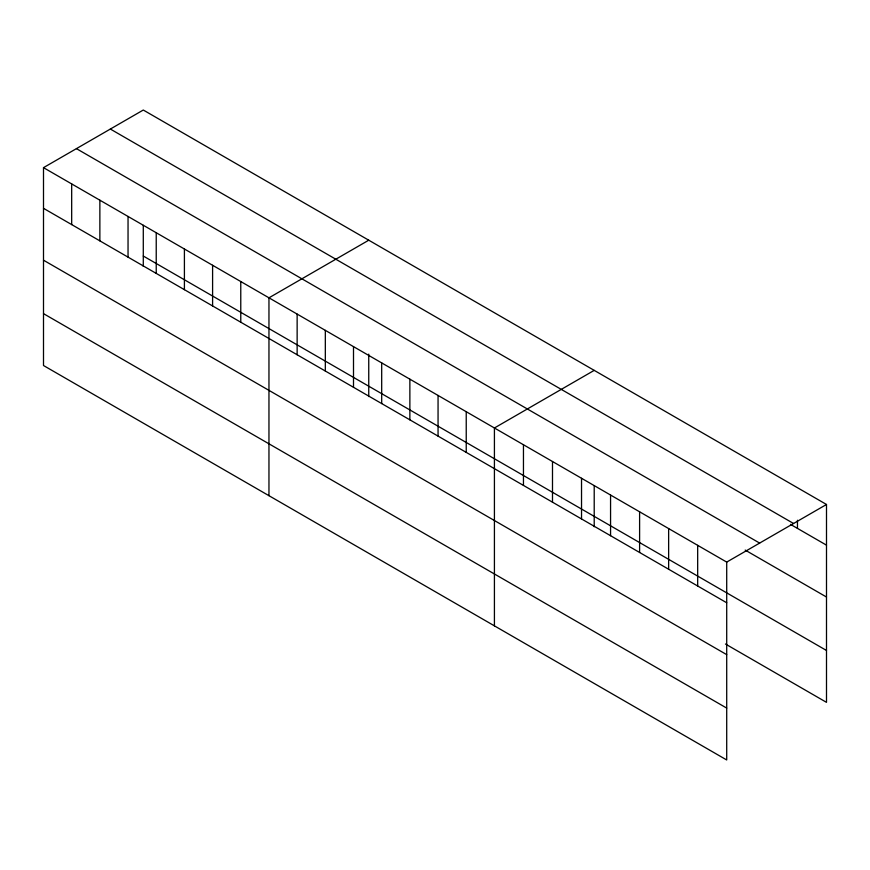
<?xml version="1.0" encoding="UTF-8"?>
<svg xmlns="http://www.w3.org/2000/svg" width="870" height="870" viewBox="0 0 870 870"><rect width="100%" height="100%" fill="white"/><g stroke="black" fill="none" stroke-linecap="round" stroke-linejoin="round"><path stroke-width="1.3" d="M43.5 167.649L726.711 562.096L726.711 759.967L43.5 365.52L43.5 167.649L143.289 110.033L826.5 504.48L826.5 702.351L725.449 644.007M368.749 240.207L268.96 297.823L268.96 495.682M594.21 370.37L494.421 427.986L494.421 625.856M726.711 562.096L826.5 504.48M110.359 129.054L793.57 523.501M790.493 524.371L826.5 545.153M76.429 148.639L759.64 543.087M745.198 550.09L826.5 597.027M143.289 256.03L826.5 650.477M43.5 208.321L726.711 602.769M43.5 260.195L726.711 654.642M43.5 313.646L726.711 708.093M797.464 520.26L797.464 528.394M697.675 545.338L697.675 586.01M668.639 528.568L668.639 569.241M639.602 511.81L639.602 552.483M610.566 495.041L610.566 535.713M594.21 485.634L594.21 526.741M581.53 478.282L581.53 518.944M552.493 461.513L552.493 502.186M523.457 444.755L523.457 485.416M466.233 411.717L466.233 452.389M438.056 395.448L438.056 436.12M409.868 379.179L409.868 419.84M381.691 362.899L381.691 403.571M368.749 354.123L368.749 396.568M353.503 346.63L353.503 387.302M325.326 330.361L325.326 371.033M297.138 314.092L297.138 354.764M240.772 281.543L240.772 322.215M212.595 265.274L212.595 305.946M184.407 249.005L184.407 289.677M156.23 232.736L156.23 273.408M143.289 225.297L143.289 266.405M128.042 216.467L128.042 257.139M99.865 200.198L99.865 240.859M71.677 183.918L71.677 224.59"/></g></svg>
